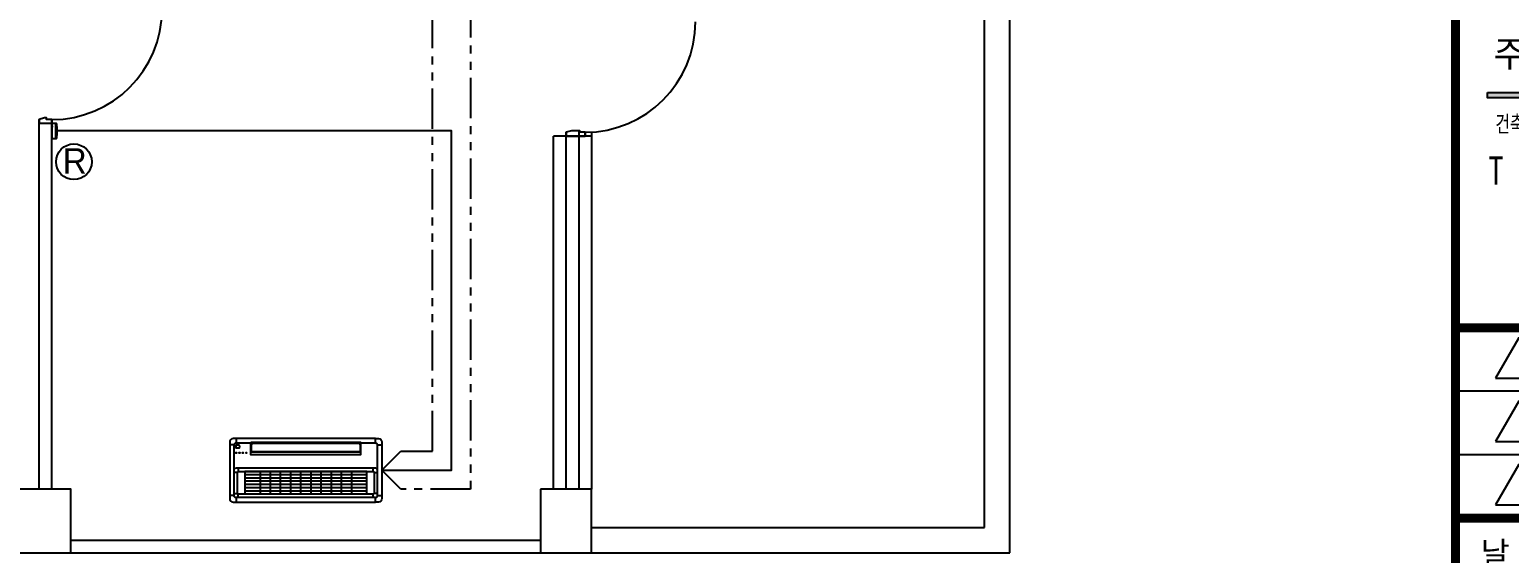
# Model space of a CAD drawing. Header units: millimetres. Extents: x -56261 to 196039, y 9480 to 100001.
# Drawn here: x 137708 to 149363, y 47974 to 52101 of the extents above; entities that cross this region are included whole.
import ezdxf
from ezdxf.enums import TextEntityAlignment as Align
from ezdxf.lldxf.tags import DXFTag

# ---------------------------------------------------------------- set-up
doc = ezdxf.new("R2010")
doc.units = ezdxf.units.MM
doc.linetypes.add('PHANTOM', pattern=[25, 20, -1, 1, -1, 1, -1])
doc.linetypes.add('PHANTOM2', pattern=[31.75, 15.875, -3.175, 3.175, -3.175, 3.175, -3.175])
for name, color, linetype in [('DVM_INDOOR', 7, 'Continuous'), ('FORM', 4, 'Continuous'), ('PLAN', 9, 'Continuous'), ('SS-유선리모컨', 171, 'Continuous'), ('SS-제어선', 61, 'PHANTOM'), ('SS-통신선', 181, 'CENTER2')]:
    doc.layers.add(name, color=color, linetype=linetype)
doc.styles.add('grc', font='')
doc.styles.add('K', font='HYWULM.TTF')
doc.styles.add('굴림', font='NGULIM.TTF')
doc.styles.add('명판', font='')
doc.styles.add('삼성전자', font='')
doc.styles.get('grc').set_extended_font_data('DotumChe')
doc.styles.get('명판').set_extended_font_data('BatangChe')
doc.styles.get('삼성전자').set_extended_font_data('Gulim')
tags = doc.linetypes.add('CENTER2', pattern=[28.575, 19.05, -3.175, 3.175, -3.175]).pattern_tags.tags
tags[10:11] = [DXFTag(74, 4), DXFTag(75, 0), DXFTag(340, '0'), DXFTag(46, 1.0), DXFTag(50, 0.0), DXFTag(44, 0.0), DXFTag(45, 0.0)]
tags[8:9] = [DXFTag(74, 4), DXFTag(75, 0), DXFTag(340, '0'), DXFTag(46, 1.0), DXFTag(50, 0.0), DXFTag(44, 0.0), DXFTag(45, 0.0)]
tags[6:7] = [DXFTag(74, 4), DXFTag(75, 0), DXFTag(340, '0'), DXFTag(46, 1.0), DXFTag(50, 0.0), DXFTag(44, 0.0), DXFTag(45, 0.0)]
tags[4:5] = [DXFTag(74, 4), DXFTag(75, 0), DXFTag(340, '0'), DXFTag(46, 1.0), DXFTag(50, 0.0), DXFTag(44, 0.0), DXFTag(45, 0.0)]

# ---------------------------------------------------------------- blocks, each defined once
blk = doc.blocks.new('FORM_기계', base_point=(381614, -321275))
blk.add_hatch(color=4).paths.add_polyline_path([(456120, -299264), (456120, -299349), (463052, -299349), (463052, -299264)])
at = {"color": 4}
blk.add_line((456222, -298619), (456222, -298619), dxfattribs=at)
blk.add_lwpolyline([(456120, -299264), (463052, -299264), (463052, -299349), (456120, -299349)], close=True, dxfattribs=at)
at = {"layer": 'FORM'}
for p, q in [((463614, -302975), (455614, -302975)), ((463614, -303975), (455614, -303975)), ((463614, -304975), (455614, -304975))]:
    blk.add_line(p, q, dxfattribs=at)
at = {"layer": 'FORM', "const_width": 140}
for points in [[(455614, -263975), (455614, -319175)], [(463614, -302975), (455614, -302975)], [(463614, -305975), (455614, -305975)]]:
    blk.add_lwpolyline(points, dxfattribs=at)
at = {"layer": 'FORM'}
for points in [[(456243, -303766), (456977, -303766), (456610, -303130)], [(456243, -304766), (456977, -304766), (456610, -304130)], [(456243, -305766), (456977, -305766), (456610, -305130)]]:
    blk.add_lwpolyline(points, close=True, dxfattribs=at)
at = {"color": 4, "style": 'K'}
blk.add_text('주식회사', height=412, dxfattribs=at).set_placement((457248, -298653), align=Align.MIDDLE)
at = {"color": 4, "style": 'grc', "width": 0.7}
blk.add_text('건축기계설비분야 - 소방기계전기설비분야 - 설계 및 감리용역', height=260.93, dxfattribs=at).set_placement((459579, -299758), align=Align.MIDDLE)
at = {"color": 4, "style": '명판', "width": 0.8}
blk.add_text('T E L : 0 2 - 4 7 2 - 1 9 2 6', height=447.3, dxfattribs=at).set_placement((456136, -300495), align=Align.MIDDLE_LEFT)
at = {"layer": 'FORM', "style": '굴림'}
blk.add_text('날 자', height=360, dxfattribs=at).set_placement((456014, -306525), align=Align.MIDDLE_LEFT)
blk = doc.blocks.new('ID_C_1_S_T_BLO')
at = {"layer": 'DVM_INDOOR', "color": 0, "linetype": 'Continuous'}
for p, q in [((0, 500), (-548.74997, 500)), ((-548.74997, 500), (-548.74997, 465.00012)), ((548.75, 500), (0, 500)), ((548.75, 465.00012), (548.75, 500)), ((-563.74995, 450), (-598.74997, 450)), ((-598.74997, 450), (-598.74997, 50)), ((-563.74995, 254.82159), (-563.74995, 450)), ((-550.89364, 443.74976), (-550.89364, 429.74976)), ((-548.74997, 465.00012), (-431.67516, 465.00012)), ((-523.49993, 447.14347), (-547.49993, 447.14347)), ((-547.49993, 426.35605), (-523.49993, 426.35605)), ((-520.10622, 429.74976), (-520.10622, 443.74976)), ((430.7501, 372.0215), (-430.75008, 372.0215)), ((-427.43734, 395.8981), (427.4374, 395.8981)), ((427.4353, 463.37019), (-427.43529, 463.37019)), ((-427.43529, 463.37019), (-427.43529, 449.59936)), ((427.4353, 449.59936), (427.4353, 463.37019)), ((430.7501, 465.00012), (548.75, 465.00012)), ((563.75, 450), (598.75, 450)), ((563.75, 450), (563.75, 254.80508)), ((598.75, 450), (598.75, 50)), ((-538.23756, 233.5), (-564.23259, 233.5)), ((548.7519, 266.47412), (-548.75098, 266.47412)), ((-538.23756, 67.5), (-538.23756, 233.5)), ((-531.23877, 266.47412), (-531.23877, 240.5)), ((-531.23756, 264.50742), (-531.23756, 264.27603)), ((-531.23756, 240.5), (531.2376, 240.5)), ((-480.54997, 239.81793), (-480.54997, 232.18207)), ((480.55, 239.81793), (-480.54997, 239.81793)), ((-359.95137, 240.5), (-359.95137, 60.5)), ((-281.15146, 240.5), (-281.15146, 60.5)), ((-201.15146, 240.5), (-201.15146, 60.5)), ((-121.15146, 240.5), (-121.15146, 60.5)), ((-41.15146, 240.5), (-41.15146, 60.5)), ((39.9514, 240.5), (39.9514, 60.5)), ((119.9514, 240.5), (119.9514, 60.5)), ((199.9514, 240.5), (199.9514, 60.5)), ((279.9514, 240.5), (279.9514, 60.5)), ((359.9514, 240.5), (359.9514, 60.5)), ((480.55, 232.18207), (480.55, 239.81793)), ((531.2376, 264.27603), (531.2376, 264.50742)), ((531.2376, 263.50553), (531.2376, 264.27603)), ((531.2388, 240.5), (531.2388, 266.47412)), ((538.2376, 233.5), (538.2376, 67.5)), ((564.2335, 50), (564.2335, 251.00111)), ((-480.54997, 231.26793), (-480.54997, 223.63207)), ((-480.54997, 222.71793), (-480.54997, 215.08207)), ((-480.54997, 214.16793), (-480.54997, 206.53207)), ((480.55, 214.16793), (-480.54997, 214.16793)), ((-480.54997, 205.61793), (-480.54997, 197.98207)), ((-480.54997, 197.06793), (-480.54997, 189.43207)), ((-480.54997, 188.51793), (-480.54997, 180.88207)), ((480.55, 188.51793), (-480.54997, 188.51793)), ((-480.54997, 179.96793), (-480.54997, 172.33207)), ((-480.54997, 171.41793), (-480.54997, 163.78207)), ((-480.54997, 162.86793), (-480.54997, 155.23207)), ((480.55, 162.86793), (-480.54997, 162.86793)), ((-480.54997, 154.31793), (-480.54997, 146.68207)), ((-480.54997, 145.76793), (-480.54997, 138.13207)), ((-480.54997, 137.21793), (-480.54997, 129.58207)), ((480.55, 137.21793), (-480.54997, 137.21793)), ((-480.54997, 128.66793), (-480.54997, 121.03207)), ((-480.54997, 120.11793), (-480.54997, 112.48207)), ((480.55, 223.63207), (480.55, 231.26793)), ((480.55, 215.08207), (480.55, 222.71793)), ((480.55, 206.53207), (480.55, 214.16793)), ((480.55, 197.98207), (480.55, 205.61793)), ((480.55, 189.43207), (480.55, 197.06793)), ((480.55, 180.88207), (480.55, 188.51793)), ((480.55, 172.33207), (480.55, 179.96793)), ((480.55, 163.78207), (480.55, 171.41793)), ((480.55, 155.23207), (480.55, 162.86793)), ((480.55, 146.68207), (480.55, 154.31793)), ((480.55, 138.13207), (480.55, 145.76793)), ((480.55, 129.58207), (480.55, 137.21793)), ((480.55, 121.03207), (480.55, 128.66793)), ((480.55, 112.48207), (480.55, 120.11793)), ((-564.23273, 50), (-598.74997, 50)), ((-548.74997, 34.51654), (-548.74997, 0)), ((-548.74997, 0), (0, 0)), ((-531.23746, 34.51651), (-531.23877, 60.5)), ((531.2376, 60.5), (-531.23756, 60.5)), ((-480.54997, 111.56793), (-480.54997, 103.93207)), ((480.55, 111.56793), (-480.54997, 111.56793)), ((-480.54997, 103.01793), (-480.54997, 95.38207)), ((-480.54997, 94.46793), (-480.54997, 86.83207)), ((-480.54997, 85.91793), (-480.54997, 78.28207)), ((480.55, 85.91793), (-480.54997, 85.91793)), ((-480.54997, 77.36793), (-480.54997, 69.73207)), ((-480.54997, 68.81793), (-480.54997, 61.18207)), ((0, 0), (548.75, 0)), ((480.55, 103.93207), (480.55, 111.56793)), ((480.55, 95.38207), (480.55, 103.01793)), ((480.55, 86.83207), (480.55, 94.46793)), ((480.55, 78.28207), (480.55, 85.91793)), ((480.55, 69.73207), (480.55, 77.36793)), ((480.55, 61.18207), (480.55, 68.81793)), ((531.2375, 34.51651), (531.2388, 60.5)), ((548.75, -0.00009), (548.75, 34.51651)), ((564.2335, 50), (598.75, 50))]:
    blk.add_line(p, q, dxfattribs=at)
for points in [[(-431.67516, 471.85909), (430.7501, 471.85909), (430.7501, 372.02138), (-431.67516, 372.02138)], [(-427.43529, 463.37019), (427.4375, 463.37019), (427.4375, 395.89798), (-427.43529, 395.89798)]]:
    blk.add_lwpolyline(points, close=True, dxfattribs=at)
blk.add_lwpolyline([(-531.23767, 263.50555), (-531.23767, 263.54463, 0.000001034), (-531.23767, 263.58368, 0.0000010218), (-531.23766, 263.6227, 0.0000010383), (-531.23766, 263.66159, 0.0000011), (-531.23766, 263.70019, 0.0000011551), (-531.23765, 263.73839, 0.0000012103), (-531.23765, 263.77606, 0.000001273), (-531.23765, 263.81311, 0.0000013504), (-531.23765, 263.84938, 0.0000014367), (-531.23765, 263.88478, 0.0000015359), (-531.23765, 263.91916, 0.0000016507), (-531.23764, 263.95244, 0.0000017826), (-531.23764, 263.98448, 0.0000019419), (-531.23764, 264.01521, 0.0000021268), (-531.23764, 264.04448, 0.000002346), (-531.23764, 264.07226, 0.0000025898), (-531.23764, 264.09841, 0.0000029343), (-531.23764, 264.12294, 0.0000033789), (-531.23765, 264.1457, 0.000003805), (-531.23765, 264.16671, 0.0000041313), (-531.23765, 264.18585, 0.0000052916), (-531.23765, 264.20324, 0.0000075718), (-531.23765, 264.21882, 0.000007551), (-531.23765, 264.23235, 0.0000035929), (-531.23766, 264.24362, 0.0000138277), (-531.23766, 264.25404, 0.0000424811), (-531.23766, 264.26491, 0.000045147), (-531.23767, 264.27602, 0.0000398279)], format="xyb", dxfattribs=at)
for centre in [(-549.04356, 387.29339), (-522.04356, 387.29339), (-495.04356, 387.29339), (-468.04356, 387.29339)]:
    blk.add_circle(centre, 3.625, dxfattribs=at)
for centre, radius, start, end in [((-547.49993, 443.74976), 3.39371, 90, 180), ((-547.49993, 429.74976), 3.39371, 180, 270), ((-523.49993, 443.74976), 3.39371, 0, 90), ((-523.49993, 429.74976), 3.39371, 270, 0), ((-548.75107, 251.00111), 15.47777, 90, 165.70963), ((548.7519, 251.00111), 15.47301, 14.231792, 90)]:
    blk.add_arc(centre, radius, start, end, dxfattribs=at)
for points, knots in [([(-548.75004, 500.0001), (-552.60524, 500), (-560.27248, 500.02015), (-568.01257, 499.99527), (-578.86163, 500.01157), (-593.00665, 494.25369), (-598.76126, 480.11266), (-598.7446, 469.26209), (-598.76983, 461.52267), (-598.74997, 453.85529), (-598.75006, 450.00008)], [0, 0, 0, 0, 0.22815986, 0.45631973, 0.45631973, 0.85766963, 1.2590195, 1.2590195, 1.4871794, 1.7153393, 1.7153393, 1.7153393, 1.7153393]), ([(548.75, 500.0001), (552.6053, 500), (560.2725, 500.02015), (568.0126, 499.99527), (578.8617, 500.01157), (593.0067, 494.25369), (598.7613, 480.11266), (598.7446, 469.26209), (598.7699, 461.52267), (598.75, 453.85529), (598.75, 450.00008)], [0, 0, 0, 0, 0.22815986, 0.45631973, 0.45631973, 0.85766963, 1.2590195, 1.2590195, 1.4871794, 1.7153393, 1.7153393, 1.7153393, 1.7153393]), ([(-548.75004, 465), (-549.79525, 465.00009), (-551.88468, 464.77901), (-553.88379, 464.13263), (-556.51995, 462.96403), (-559.59639, 460.8448), (-561.71493, 457.76921), (-562.88342, 455.13348), (-563.52908, 453.13451), (-563.74991, 451.04429), (-563.74996, 450.00008)], [0, 0, 0, 0, 0.13301151, 0.26602302, 0.26602302, 0.5, 0.73397698, 0.73397698, 0.86698849, 1, 1, 1, 1]), ([(548.75, 465), (549.7953, 465.00009), (551.8847, 464.77901), (553.8838, 464.13263), (556.52, 462.96403), (559.5964, 460.8448), (561.715, 457.76921), (562.8835, 455.13348), (563.5291, 453.13451), (563.75, 451.04429), (563.7499, 450.00008)], [0, 0, 0, 0, 0.13301151, 0.26602302, 0.26602302, 0.5, 0.73397698, 0.73397698, 0.86698849, 1, 1, 1, 1]), ([(-538.23745, 233.50001), (-538.23756, 234.63478), (-537.958, 235.76573), (-537.10239, 237.38343), (-536.26294, 238.52645), (-535.11977, 239.36564), (-533.50261, 240.22102), (-532.37185, 240.5), (-531.23767, 240.50009)], [0, 0, 0, 0, 0.30961454, 0.30961454, 0.50006661, 0.69051868, 0.69051868, 1, 1, 1, 1]), ([(531.2376, 240.50009), (532.3719, 240.5), (533.5027, 240.22102), (535.1198, 239.36564), (536.263, 238.52645), (537.1024, 237.38343), (537.9581, 235.76573), (538.2376, 234.63478), (538.2377, 233.50001)], [0, 0, 0, 0, 0.30948132, 0.30948132, 0.49993339, 0.69038546, 0.69038546, 1, 1, 1, 1]), ([(564.2334, 251.00126), (564.2335, 251.64186), (564.1933, 252.28268), (564.0733, 253.2364), (564.0234, 253.55308), (563.9337, 254.02533), (563.9013, 254.18228), (563.8491, 254.4169), (563.831, 254.49498), (563.7938, 254.65084), (563.7699, 254.72744), (563.7499, 254.80495)], [2, 2, 2, 2, 4.5023003, 4.5023003, 5.7534369, 5.7534369, 6.3789939, 6.3789939, 6.6917768, 6.6917768, 7.0045742, 7.0045742, 7.0045742, 7.0045742]), ([(-598.75006, 49.99993), (-598.74997, 46.14471), (-598.76984, 38.47726), (-598.74462, 30.73778), (-598.76133, 19.88723), (-593.00682, 5.74648), (-578.86153, -0.0115), (-568.01244, 0.00476), (-560.27241, -0.02015), (-552.60524, 0), (-548.75004, -0.00009)], [0, 0, 0, 0, 0.22816002, 0.45632004, 0.45632004, 0.85767022, 1.2590204, 1.2590204, 1.4871804, 1.7153404, 1.7153404, 1.7153404, 1.7153404]), ([(-548.75004, 34.51651), (-550.73628, 34.51635), (-552.7231, 34.90399), (-555.58589, 36.06494), (-556.56416, 36.58941), (-558.31225, 37.78254), (-559.09301, 38.43619), (-561.20349, 40.58802), (-562.32434, 42.29156), (-563.83941, 45.99629), (-564.23296, 47.99787), (-564.23286, 49.99962)], [2, 2, 2, 2, 9.7511416, 9.7511416, 14.058025, 14.058025, 18.012457, 18.012457, 25.823127, 25.823127, 33.63537, 33.63537, 33.63537, 33.63537]), ([(-531.23767, 60.4999), (-532.37185, 60.5), (-533.50261, 60.77899), (-535.11977, 61.63436), (-536.26294, 62.47356), (-537.10239, 63.61657), (-537.958, 65.23427), (-538.23756, 66.36522), (-538.23745, 67.49998)], [0, 0, 0, 0, 0.30948132, 0.30948132, 0.49993339, 0.69038546, 0.69038546, 1, 1, 1, 1]), ([(538.2377, 67.49998), (538.2376, 66.36522), (537.9581, 65.23427), (537.1024, 63.61657), (536.263, 62.47356), (535.1198, 61.63436), (533.5027, 60.77899), (532.3719, 60.5), (531.2376, 60.4999)], [0, 0, 0, 0, 0.30961454, 0.30961454, 0.50006661, 0.69051868, 0.69051868, 1, 1, 1, 1]), ([(598.75, 49.99993), (598.75, 46.14471), (598.7699, 38.47726), (598.7447, 30.73778), (598.7614, 19.88723), (593.0069, 5.74648), (578.8616, -0.0115), (568.0125, 0.00476), (560.2725, -0.02015), (552.6053, 0), (548.75, -0.00009)], [0, 0, 0, 0, 0.22816002, 0.45632004, 0.45632004, 0.85767022, 1.2590204, 1.2590204, 1.4871804, 1.7153404, 1.7153404, 1.7153404, 1.7153404]), ([(548.7506, 34.51651), (550.7763, 34.51645), (554.8312, 35.32355), (559.9817, 38.76839), (563.4265, 43.91895), (564.2336, 47.97376), (564.2334, 49.99993)], [2, 2, 2, 2, 9.9070768, 17.816346, 25.725604, 33.632516, 33.632516, 33.632516, 33.632516])]:
    blk.add_open_spline(points, degree=3, knots=knots, dxfattribs=at)
for points in [[(-564.23286, 49.99962), (-564.2327, 116.99909), (-564.2327, 184.00001), (-564.23256, 251.00096)], [(-564.23256, 251.00096), (-564.2327, 252.28769), (-564.07013, 253.57481), (-563.74996, 254.82148)], [(-538.23745, 233.50001), (-545.97181, 233.5), (-553.70535, 233.5), (-561.2357, 233.50001)], [(538.2377, 233.50001), (545.9719, 233.5), (553.7054, 233.5), (564.56879, 233.50001)], [(-564.21849, 67.49998), (-553.70533, 67.5), (-545.9718, 67.5), (-538.23745, 67.49998)], [(0.0001, 34.51651), (-182.91676, 34.51654), (-365.83355, 34.51654), (-548.75004, 34.51651)], [(548.7506, 34.51651), (365.8336, 34.51654), (182.9168, 34.51654), (0.0001, 34.51651)], [(564.10157, 67.49998), (553.7054, 67.5), (545.9719, 67.5), (538.2377, 67.49998)]]:
    blk.add_open_spline(points, degree=3, dxfattribs=at)
blk = doc.blocks.new('유선리모컨-윗면도')
at = {"layer": 'SS-유선리모컨'}
for p, q in [((-152, 0), (-152, -92)), ((152, 0), (-152, 0)), ((-103, 0), (-103, -8)), ((-76, 0), (-76, -8)), ((76, 0), (76, -8)), ((103, 0), (103, -8)), ((152, 0), (152, -92)), ((152, -70), (-152, -70)), ((-116, -82), (-152, -82)), ((-144, -92), (-144, -82)), ((-116, -92), (-144, -92)), ((-97, -90), (-123, -90)), ((-116, -82), (-116, -95)), ((0, -85), (-116, -85)), ((-116, -87), (-105, -87)), ((-116, -93), (-105, -93)), ((116, -95), (-116, -95)), ((-105, -87), (-105, -93)), ((-105, -88), (-105, -93)), ((-101, -9), (-89, -9)), ((-89, -9), (-77, -9)), ((0, -85), (116, -85)), ((89, -9), (77, -9)), ((101, -9), (89, -9)), ((97, -90), (123, -90)), ((105, -87), (105, -93)), ((116, -87), (105, -87)), ((116, -93), (105, -93)), ((116, -82), (152, -82)), ((116, -82), (116, -95)), ((116, -92), (144, -92)), ((144, -92), (144, -82))]:
    blk.add_line(p, q, dxfattribs=at)
for centre, radius, start, end in [((-148, -92), 3, 180, 239.7113), ((-132, -64), 36, 239.7113, 262.5886), ((0, 1996), 2096, 266.2731, 270), ((0, 1996), 2100, 266.2731, 270), ((-101, -8), 1.5, 180, 270), ((-77, -8), 1.5, 270, 0), ((0, 1996), 2096, 270, 273.7269), ((0, 1996), 2100, 270, 273.7269), ((77, -8), 1.5, 180, 270), ((101, -8), 1.5, 270, 0), ((132, -64), 36, 277.4114, 300.2887), ((148, -92), 3, 300.2887, 0)]:
    blk.add_arc(centre, radius, start, end, dxfattribs=at)

msp = doc.modelspace()

# ---------------------------------------------------------------- linework, layer by layer
at = {"layer": 'PLAN'}
for p, q in [((145428.8, 47978.8), (145428.8, 59178.8)), ((145228.8, 48178.8), (145228.8, 58778.8)), ((137783.4, 48478.8), (137783.4, 51391.9)), ((137783.4, 51362.4), (137783.4, 51391.9)), ((137883.4, 48478.8), (137883.4, 51391.9)), ((137883.4, 51391.9), (137883.4, 51362.4)), ((141933.4, 48478.8), (141933.4, 51291.9)), ((141933.4, 51262.4), (141933.4, 51291.9)), ((142033.4, 51304.6), (142033.4, 48478.8)), ((142083.4, 51291.9), (142083.4, 51262.4)), ((142133.4, 51293.4), (142133.4, 48478.8)), ((141833.4, 48478.8), (141833.4, 51262.4)), ((142133.4, 51262.4), (141833.4, 51262.4)), ((142133.4, 48178.8), (145228.8, 48178.8)), ((138033.4, 48078.8), (141733.4, 48078.8)), ((133833.4, 47978.8), (138033.4, 47978.8)), ((138033.4, 47978.8), (141733.4, 47978.8)), ((142133.4, 47978.8), (145428.8, 47978.8))]:
    msp.add_line(p, q, dxfattribs=at)
for points in [[(137783.4, 51370.8), (137783.4, 51362.4), (137883.4, 51362.4), (137883.4, 51370.8), (137883.4, 51391.9), (137841.2, 51391.9), (137841.2, 51404.6), (137825.6, 51404.6), (137783.4, 51391.9), (137783.4, 51391.9)], [(141933.4, 51270.8), (141933.4, 51262.4), (142083.4, 51262.4), (142083.4, 51270.8), (142083.4, 51291.9), (142041.2, 51291.9), (142041.2, 51304.6), (141975.6, 51304.6), (141933.4, 51291.9), (141933.4, 51291.9)]]:
    msp.add_lwpolyline(points, close=True, dxfattribs=at)
for points in [[(138033.4, 47978.8), (138033.4, 48478.8), (137633.4, 48478.8)], [(141733.4, 48478.8), (141733.4, 47978.8)], [(141733.4, 47978.8), (142133.4, 47978.8), (142133.4, 48478.8), (141733.4, 48478.8)]]:
    msp.add_lwpolyline(points, dxfattribs=at)
for centre in [(137883.4, 52261), (142083.4, 52161)]:
    msp.add_arc(centre, 869.1, 270, 0, dxfattribs=at)
at = {"layer": 'SS-유선리모컨', "color": 6, "linetype": 'ByBlock'}
msp.add_circle((138057.1, 51059.4), 140.7, dxfattribs=at)
at = {"layer": 'SS-제어선', "linetype": 'PHANTOM2', "ltscale": 20}
msp.add_lwpolyline([(142962.7, 53545.6), (142962.7, 53421.5, -0.4142136), (142912.7, 53371.5), (142458.4, 53371.5, -0.4142136), (142408.4, 53421.5), (142408.4, 53576.2, 0.4142136), (142358.4, 53626.2), (141182.2, 53626.2), (141182.2, 48478.8), (140632.2, 48478.8), (140482.2, 48628.8), (140632.2, 48778.8), (140882.2, 48778.8), (140882.2, 53626.2), (139908.7, 53626.2), (139908.7, 55128.8), (139758.7, 55278.8), (139608.7, 55128.8), (139608.7, 53626.2), (135758.7, 53626.2)], format="xyb", dxfattribs=at)
at = {"layer": 'SS-통신선'}
msp.add_lwpolyline([(140482.2, 48628.8), (141032.2, 48628.8), (141032.2, 51302.2), (137924.7, 51302.2)], dxfattribs=at)

# ---------------------------------------------------------------- block references
at = {"layer": 'DVM_INDOOR', "color": 3}
msp.add_blockref('ID_C_1_S_T_BLO', (139883.4, 48378.8), dxfattribs=at)
at = {"layer": 'FORM', "xscale": 0.5, "yscale": 0.5, "zscale": 0.5}
msp.add_blockref('FORM_기계', (111938.9, 40601.1), dxfattribs=at)
at = {"layer": 'SS-유선리모컨', "xscale": 0.3970593417918437, "yscale": 0.3970593417918437, "zscale": 0.3970593417918437, "rotation": 90}
msp.add_blockref('유선리모컨-윗면도', (137883.4, 51302.2), dxfattribs=at)

# ---------------------------------------------------------------- texts
at = {"layer": 'SS-유선리모컨', "color": 6, "linetype": 'ByBlock', "style": '삼성전자'}
msp.add_text('R', height=200, dxfattribs=at).set_placement((138063.7, 50966.1), align=Align.CENTER)

doc.saveas('drawing.dxf')
